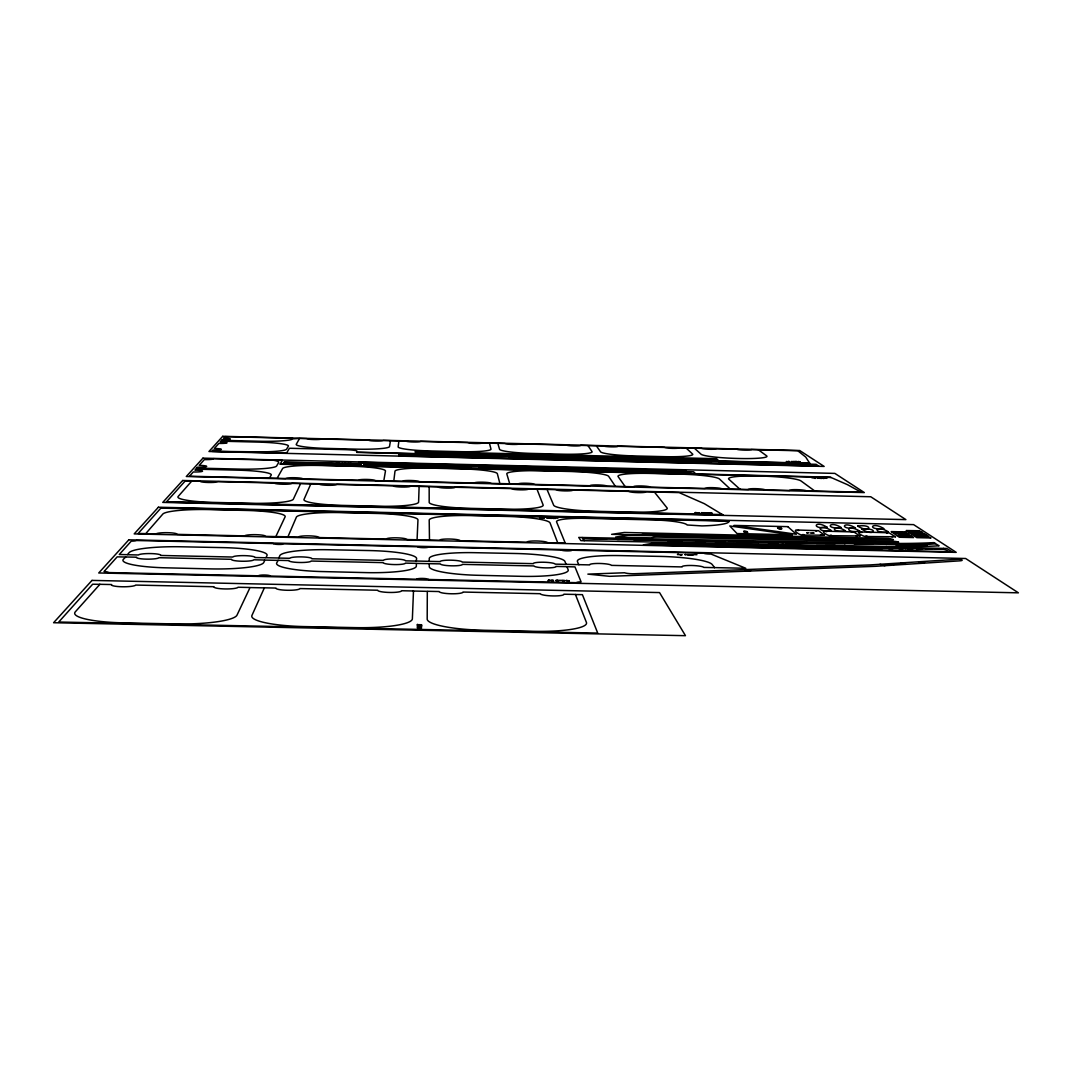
<?xml version="1.0" encoding="UTF-8"?>
<svg xmlns="http://www.w3.org/2000/svg" width="1072" height="1072" viewBox="0 0 1072 1072"><rect width="100%" height="100%" fill="white"/><g stroke="black" fill="none" stroke-linecap="round" stroke-linejoin="round"><path stroke-width="1.5" d="M413.135 591.02L427.313 591.355L427.192 619.093A55.288 9.755 1.5 0 0 483.82 630.269L533.843 631.301A55.221 9.742 1.7 0 0 586.411 622.403L575.423 594.491M417.383 624.36L417.37 625.606L421.698 625.7M566.525 566.659L555.979 566.418A11.015 1.675 1.7 0 1 545.541 567.879A11.015 1.675 1.7 0 1 533.99 565.936L462.38 564.368A11.042 1.688 1.4 0 1 451.446 565.815A11.042 1.688 1.4 0 1 440.311 563.885L416.432 563.416L416.338 566.123A48.414 7.424 1 0 1 366.008 572.609L322.27 571.564A48.521 7.424 0.9 0 1 276.67 562.974L278.13 560.361M416.231 561.045L416.606 558.579A47.396 7.115 1.1 0 0 369.827 550.579L328.689 549.748A47.516 7.129 0.9 0 0 279.819 555.658L278.814 558.003L265.963 557.721L266.982 555.604A47.918 7.129 0.5 0 0 222.855 547.618L181.382 546.787A48.093 7.129 0.4 0 0 129.136 552.656L127.38 554.68L119.3 554.492L131.266 541.146A5.373 0.764 0.2 0 0 136.358 540.516L273.467 543.558M417.075 539.725L417.959 519.92A42.13 5.628 1.2 0 0 376.835 513.448L340.213 512.604A42.223 5.628 1 0 0 296.395 517.133L287.926 536.817L275.852 536.536L285.085 516.878A42.491 5.628 0.7 0 0 246.091 510.433L209.254 509.589A42.625 5.628 0.6 0 0 162.81 514.078L145.752 533.615L138.167 533.454L161.242 507.713L728.933 520.778A48.401 6.298 2.2 0 1 701.959 525.91L687.125 524.985A31.932 4.234 2.1 0 0 652.245 519.893L586.411 518.379A32.066 4.261 1.9 0 0 556.596 521.917L565.225 543.048L557.748 542.874L550.07 522.935A41.915 5.615 1.6 0 0 506.842 516.436L470.42 515.592A41.955 5.615 1.5 0 0 429.202 520.175L429.483 540.007M413.484 591.061L412.372 618.785A55.597 9.782 0.9 0 1 355.127 627.629L304.703 626.597A55.757 9.795 0.7 0 1 251.933 615.462L264.369 587.845M383.803 480.805L385.464 471.01A35.657 4.02 1.2 0 0 351.053 466.226L319.979 465.476A35.724 4.02 1.1 0 0 282.606 468.544L277.112 478.273L269.353 478.085M355.328 463.988L357.391 463.734M347.248 463.787L348.48 463.519M341.579 463.653L342.638 463.385M310.826 483.887L304.019 499.405A39.785 4.998 1.1 0 0 342.316 505.394L378.068 506.225A39.704 4.998 1.2 0 0 418.589 502.085L419.125 486.447L429.282 486.688M277.795 560.375L264.891 560.08L263.779 562.452A48.87 7.41 0.5 0 1 209.911 568.87L165.959 567.825A49.044 7.397 0.3 0 1 123.36 559.289L125.705 557.011M310.773 483.887L300.602 483.646L293.353 499.163A40.026 4.998 0.8 0 1 250.433 503.264L214.48 502.433A40.133 4.998 0.7 0 1 178.153 496.483L191.767 481.073M264.034 587.871L250.031 587.563L236.992 615.154A56.307 9.782 0.1 0 1 175.004 623.931L124.191 622.886A56.561 9.769 -0.1 0 1 75.335 611.804L99.897 584.32M283.986 462.246L283.504 463.091A8.12 0.898 1 0 1 290.901 463.908L350.879 465.355M269.434 478.099L271.189 475.137A36.877 4.234 0.8 0 0 237.488 470.152L196.055 469.161L197.02 468.089L238.279 469.08A35.59 3.953 0.9 0 0 276.616 465.972L278.64 462.568A35.108 3.846 0.9 0 0 273.132 460.156L282.351 460.384L280.087 464.243L831.095 477.496M841.064 547.042L836.79 546.961M195.761 469.201L194.957 470.099A8.469 0.965 0.7 0 1 202.528 471.238A8.469 0.965 0.7 0 1 193.268 471.975L189.463 476.223L269.072 478.112M196.792 468.049L197.583 467.164A8.308 0.925 0.8 0 0 206.668 466.454A8.308 0.925 0.8 0 0 199.218 465.342L204.363 459.593A8.067 0.871 0.8 0 0 213.047 458.682L272.824 460.116M212.243 450.803L212.939 450.039A7.745 0.804 0.9 0 0 221.368 449.423A7.745 0.804 0.9 0 0 214.36 448.444L218.862 443.419A7.531 0.764 0.9 0 0 227.036 442.857A7.531 0.764 0.9 0 0 220.202 441.919L220.845 441.208M221.676 440.297L222.306 439.587A7.41 0.737 0.9 0 0 230.333 439.038A7.41 0.737 0.9 0 0 223.606 438.14L224.959 436.626L292.736 438.287M775.043 541.99L770.781 541.923M745.549 570.679L747.465 570.666M915.662 531.189L917.833 531.404M569.272 580.997L566.07 580.488L569.272 580.796M687.326 554.613L690.529 554.76M690.529 554.934L687.34 554.8M751.365 541.963L748.39 541.842M756.041 536.268L754.38 536.067A5.856 0.791 2.5 0 1 754.849 536.067L755.72 536.013L753.884 535.893M795.022 542.432L798.091 542.593M781.702 528.791L780.255 528.684A5.695 0.75 2.5 0 0 780.108 528.617L778.553 528.563L780.202 528.777M832.395 547.283L829.339 547.135M817.333 547.042L814.278 546.894M763.291 541.896L766.359 542.057M899.274 545.032L902.463 545.233M917.726 531.551L915.689 531.297M748.323 541.641L751.392 541.802M861.205 547.444L864.354 547.645L861.231 547.631M916.158 545.166L912.996 544.951L916.198 545.032M915.515 545.996L912.366 545.635L915.555 545.862M551.879 518.352L549.145 518.245M798.064 542.767L795.035 542.593M829.299 546.934L832.421 547.122M902.436 545.393L899.301 545.179M814.251 546.707L817.373 546.881M907.153 536.844L905.572 536.804M766.319 542.218L763.304 542.07M786.392 542.579L783.391 542.137L786.419 542.405M778.58 542.445L775.579 542.003L778.607 542.271M549.145 518.071L551.946 518.165M551.142 580.26L553.152 580.3M744.397 532.06L747.439 532.181M417.45 626.892L419.782 627.04M852.548 547.631L851.637 547.685M844.696 547.497L841.614 547.042L844.763 547.35M553.179 580.448L553.447 580.568M743.62 531.337L746.822 531.457M922.175 545.46L923.488 545.648M769.254 538.841L770.982 538.881M746.688 570.518L744.651 570.411M780.309 528.603L781.729 528.71M780.831 528.094L777.883 527.973M921.531 537.139L918.583 536.697L921.585 536.992M918.704 535.236L915.783 534.794L918.744 535.075M904.674 536.764L901.74 536.322L904.714 536.59M915.984 533.307L913.076 532.864L916.011 533.132M542.311 517.87L543.933 517.883M912.795 531.404L909.914 530.975L912.835 531.243M901.74 534.74L898.805 534.298L901.753 534.58M553.433 580.743L551.088 580.622M924.439 536.884L926.623 537.152M711.862 513.22L709.275 512.831L711.888 513.032M343.991 463.493L346.296 463.533M886.839 564.931L885.606 564.676M555.886 580.341L557.226 580.287M744.651 570.25L746.956 570.398A4.971 0.75 2.5 0 1 747.264 570.492L747.439 570.585M346.202 463.694L344.032 463.653M927.374 544.991L923.957 544.589L927.414 544.871M904.755 546.171L901.378 545.755L904.835 546.05M806.332 542.888L807.739 542.754L806.01 542.539M787.049 542.258L788.831 542.231L787.277 542.566M352.688 463.921L355.167 463.975M736.772 541.293L738.206 541.159M853.191 547.296L855.912 547.403M822.036 478.42L819.758 478.326M417.624 627.509L419.527 627.549M819.705 478.166L822.036 478.273M922.148 535.276L923.448 535.169M924.734 545.889L923.005 545.836M905.143 536.442L907.126 536.67L905.237 536.616M771.304 539.243L770.339 539.27M558.539 580.877L556.288 580.85M906.778 534.888L905.076 534.834M550.03 580.448L548.462 580.475M926.623 537.286L924.667 537.166M905.09 545.728L907.502 545.809M918.731 562.264L920.5 562.331M544.161 518.218L542.271 518.111M813.809 533.226L812.107 533.159M799.953 461.871L797.876 461.576L799.993 461.71M898.443 563.845L899.931 563.939M899.917 564.086L898.47 563.993M701.222 512.684L703.071 512.738M736.41 540.958L738.152 541.025M732.9 540.931L734.052 541.36M856.18 547.725L855.242 547.752M790.024 542.673L788.295 542.687M792.047 545.943L793.2 546.385M796.201 546.023L797.367 546.465M904.781 545.152L906.081 545.38M921.732 534.968L923.421 535.049M922.617 536.844L923.823 537.26M917.069 533.012L918.248 533.414M902.812 534.459L903.991 534.861M919.535 533.065L920.727 533.481M919.789 534.941L920.995 535.357M714.381 567.597L745.777 568.281L711.004 554.05A5.239 0.75 2.3 0 1 703.781 553.192M703.286 513.073L702.187 513.073L703.299 512.912M899.475 532.288L900.641 532.69M913.88 531.122L915.059 531.524M809.95 532.784L811.022 533.199M565.802 564.328L579.041 564.636M339.663 463.439L338.993 463.466M820.254 546.934L821.058 547.202M921.357 545.742L920.58 545.755M554.76 518.299L553.085 518.285M925.136 537.045L926.087 537.085M900.319 563.885L901.07 563.845M921.933 562.398L923.407 562.291M889.747 564.743L889.974 564.542M891.408 564.636L890.631 564.354M898.296 564.18L897.519 563.912M900.587 564.033L901.619 563.966M920.446 562.813L921.813 562.72L920.861 562.438M922.483 562.679L924.506 562.545L922.242 562.036M920.218 562.586L919.548 562.586M421.658 625.74L417.343 626.021L421.644 626.463M904.621 545.152L903.374 545.192M887.696 564.877L886.892 564.797M678.67 554.572L677.424 554.572M686.067 554.733L684.887 554.733M935.173 543.477L922.697 544.027M338.484 463.305L339.69 463.332M935.387 543.598L921.907 544.053A111.153 14.405 2.8 0 1 882.805 544.161M870.987 547.779L869.526 547.779M770.379 539.015L769.415 539.136M804.764 542.754L804.04 542.767M814.104 477.991L815.336 478.045M609.419 459.633L610.531 459.674M808.154 532.931L806.653 532.918M788.389 461.362L789.005 461.523M748.149 570.411L749.891 570.344M748.336 570.706L750.735 570.612L749.006 570.063M541.146 518.004L539.631 517.99M547.859 518.165L546.894 518.165M922.871 544.134L922.081 544.161A112.372 14.566 2.8 0 1 882.899 544.268L863.898 544.027M696.237 512.751L694.978 512.898M708.431 512.992L706.649 512.965M348.708 463.667L347.288 463.653M564.864 580.756L562.612 580.702M792.905 461.724L792.221 461.71M824.288 478.38L823.229 478.501M797.193 461.684L795.732 461.657M898.309 544.991L896.058 545.032L897.532 545.514M909.713 544.817L912.071 544.777M919.227 544.67L916.989 544.697L918.49 545.192M896.768 545.273L898.403 545.246M917.726 544.938L919.347 544.911M819.879 546.948L818.499 546.934M900.641 545.782L898.564 545.809L902.182 546.264M909.82 545.635L907.743 545.661L911.374 546.117M917.284 545.514L915.046 545.554L916.547 546.037M919.789 545.474L920.741 545.97M899.274 546.037L900.654 546.023M906.59 545.929L907.904 545.903M908.466 545.903L909.833 545.876M915.769 545.782L917.404 545.755M923.072 545.648L924.841 545.769M336.983 463.412L336.34 463.399M342.705 463.546L342.048 463.546M791.578 461.429L792.476 461.576M753.911 541.869L752.531 541.856M907.354 546.184L905.183 545.996M99.508 584.347L92.661 584.213L58.746 622.028L597.72 633.083L582.404 594.665L575.704 594.518M818.499 478.259L818.15 478.085M812.764 532.958L813.782 533.039M417.169 539.725L429.363 539.993M920.151 545.46L921.25 545.514M905.666 534.62L906.698 534.7M787.049 461.469L786.312 461.563M693.102 554.881L691.748 554.854M191.66 481.073L185.255 480.926L166.281 502.085L723.104 514.989L704.331 503.679L679.085 492.584L654.282 492.008M854.263 543.812L863.751 543.919M873.211 544.027L844.763 543.692M905.13 548.81L912.902 548.797M907.046 548.837L922.295 548.918M916.6 548.958L944.955 549.346M926.128 549.065L931.836 549.119M556.917 580.582L558.579 580.676M797.112 543.129L825.708 543.437M816.288 543.41L835.249 543.571M825.842 543.544L844.91 543.799M882.792 548.422L863.911 548.261M893.07 548.556L876.306 548.435M888.688 548.609L903.321 548.69M898.979 548.743L905.371 548.717M787.384 542.874L796.992 543.022M806.573 543.169L758.48 542.392M860.012 548.087L839.041 547.872M851.222 547.671L849.466 547.162L852.615 547.47M851.49 548.073L872.501 548.274M731.533 540.851L729.081 540.811L729.684 541.293M729.375 541.052L731.158 541.079M734.816 541.199L736.089 541.226M747.546 541.521L745.094 541.481L745.683 541.963M760.008 541.735L762.567 541.775M770.406 541.909L767.954 541.869L768.57 542.352M782.587 542.124L780.336 542.084L783.297 542.606M792.556 542.298L790.305 542.258L793.28 542.767M800.677 542.432L798.225 542.392L798.895 542.874M803.41 542.472L803.464 542.955M736.571 541.4L738.782 541.427M745.375 541.722L747.157 541.749M768.249 542.11L770.031 542.137M780.644 542.311L782.131 542.338M788.577 542.445L790.238 542.646M790.627 542.486L792.114 542.512M798.546 542.62L800.328 542.66M806.144 542.995L808.355 543.035M768.128 542.566L777.763 542.727M813.42 546.599L810.955 546.559L811.665 547.055M825.949 546.8L828.535 546.841M836.401 546.961L833.949 546.921L834.686 547.417M848.662 547.162L846.384 547.122L849.493 547.645M858.685 547.323L856.407 547.283L859.53 547.805M866.846 547.444L864.38 547.417L865.171 547.899M869.593 547.484L869.767 547.98M811.303 546.8L813.099 546.827M834.297 547.162L836.093 547.189M846.759 547.363L848.26 547.39M854.732 547.484L856.461 547.685M856.796 547.524L858.283 547.537M864.769 547.658L866.551 547.685M874.377 547.926L872.152 547.899L874.216 548.047M834.954 547.698L796.335 547.135M826.566 547.671L847.496 547.899M125.33 557.025L117.183 556.85L104.011 571.55A5.909 0.911 0 0 1 108.084 572.314M557.132 580.582L556.113 580.542M739.131 542.043L748.819 542.218M758.587 542.499L715.346 541.682M886.276 546.492L580.863 540.636L578.746 537.434L881.358 543.276A126.054 16.201 2.7 0 0 933.766 542.633L939.126 545.822A127.206 16.495 2.8 0 1 886.236 546.465M805.595 547.189L758.681 546.412M814.063 547.457L818.244 547.524M814.8 491.03L860.977 492.128L847.563 484.718L830.304 477.174L280.261 463.948M724.726 541.762L667.869 540.663M790.667 545.849L788.175 545.809L788.778 546.305M788.469 546.05L790.265 546.077M793.977 546.224L795.263 546.251M855.121 547.752L853.325 547.564M767.994 546.479L692.445 544.991M777.535 546.774L786.942 546.961M900.761 563.698L902.704 563.738L900.493 563.711M417.263 627.924L421.631 628.018M682.06 540.878L634.061 539.859M696.385 541.293L705.858 541.494M711.312 545.3L654.389 544M730.34 545.822L749.248 546.211M694.254 554.639L696.961 554.693M682.033 554.76L679.688 554.706L681.752 554.881M127.782 554.733L138.462 554.974A11.189 1.662 0.2 0 1 150.897 553.581A11.189 1.662 0.2 0 1 160.679 555.457L232.771 557.038A11.109 1.662 0.6 0 1 244.724 555.644A11.109 1.662 0.6 0 1 254.908 557.534L265.521 557.762M279.243 558.07L289.842 558.298A11.055 1.662 0.8 0 1 301.487 556.891A11.055 1.662 0.8 0 1 311.912 558.78L383.548 560.361A11.001 1.662 1.2 0 1 394.697 558.954A11.001 1.662 1.2 0 1 405.538 560.844L416.07 561.071M416.526 561.031L429.55 561.339M429.698 561.38L440.23 561.607A10.975 1.662 1.4 0 1 451.098 560.187A10.975 1.662 1.4 0 1 462.166 562.09L533.32 563.658A10.948 1.662 1.7 0 1 543.705 562.237A10.948 1.662 1.7 0 1 555.175 564.14L565.641 564.368M579.175 564.663L589.64 564.89A10.934 1.648 1.9 0 1 599.73 563.47A10.934 1.648 1.9 0 1 611.429 565.373L682.127 566.927A10.934 1.648 2.3 0 1 691.748 565.493A10.934 1.648 2.3 0 1 703.835 567.41L714.233 567.637M125.826 556.984L136.573 557.212A11.269 1.688 0.2 0 0 146.408 559.142A11.269 1.688 0.2 0 0 158.937 557.708L231.512 559.303A11.176 1.688 0.6 0 0 241.749 561.232A11.176 1.688 0.6 0 0 253.783 559.785L264.462 560.026M278.264 560.321L288.944 560.562A11.135 1.688 0.8 0 0 299.436 562.492A11.135 1.688 0.8 0 0 311.161 561.045L383.253 562.626A11.068 1.688 1.2 0 0 394.148 564.569A11.068 1.688 1.2 0 0 405.377 563.122L415.99 563.349M429.256 563.698L429.269 566.646A48.213 7.424 1.5 0 0 477.817 575.289L521.354 576.334A48.173 7.41 1.6 0 0 568.173 569.781L566.914 566.713L574.967 566.887L581.091 581.868A5.749 0.911 1.9 0 0 576.723 582.498M548.475 580.113L547.98 580.716M558.994 580.341L561.956 580.408M551.825 580.461L552.428 580.475M564.234 581.064L562.492 580.421L564.73 580.475M108.084 572.555L258.486 575.798M270.117 576.053L416.807 579.228M428.358 579.47L576.682 582.672M99.977 584.307L111.568 584.548A12.167 1.956 0 0 0 122.061 586.759A12.167 1.956 0 0 0 135.715 585.071L214.011 586.732A12.06 1.956 0.4 0 0 224.986 588.943A12.06 1.956 0.4 0 0 238.051 587.255L249.575 587.496M264.462 587.818L275.973 588.059A12.006 1.956 0.7 0 0 287.229 590.27A12.006 1.956 0.7 0 0 299.946 588.568L377.692 590.23A11.939 1.956 1.1 0 0 389.431 592.454A11.939 1.956 1.1 0 0 401.558 590.739L413.001 590.98M427.782 591.302L439.212 591.543A11.899 1.956 1.3 0 0 451.232 593.767A11.899 1.956 1.3 0 0 463.024 592.052L540.221 593.7A11.872 1.956 1.8 0 0 552.696 595.925A11.872 1.956 1.8 0 0 563.912 594.21L575.275 594.451M417.37 624.654L421.685 624.748M812.187 478.112L812.201 477.938M277.447 478.313L285.648 478.514A8.563 1.005 1 0 1 294.693 477.723A8.563 1.005 1 0 1 302.76 478.916L358.262 480.229A8.536 1.005 1.2 0 1 367.013 479.439A8.536 1.005 1.2 0 1 375.307 480.631L383.495 480.832M383.843 480.805L393.799 481.047L394.978 471.238A35.523 4.02 1.4 0 1 430.488 468.129L461.416 468.879A35.47 4.02 1.5 0 1 497.341 473.69L499.9 483.566L509.803 483.794M394.054 481.087L402.228 481.274A8.509 0.992 1.3 0 1 410.804 480.484A8.509 0.992 1.3 0 1 419.246 481.676L474.467 482.99A8.482 0.992 1.5 0 1 482.748 482.199A8.482 0.992 1.5 0 1 491.432 483.392L499.565 483.579M510.071 483.834L518.205 484.021A8.482 0.992 1.7 0 1 526.312 483.231A8.482 0.992 1.7 0 1 535.129 484.423L590.082 485.737A8.469 0.992 1.9 0 1 597.908 484.933A8.469 0.992 1.9 0 1 606.953 486.139L615.047 486.326M625.257 486.541L615.368 486.299L608.668 476.357A35.376 3.993 1.8 0 0 571.242 471.506L540.476 470.769A35.389 4.007 1.7 0 0 506.815 473.918L509.723 483.794M625.512 486.567L633.606 486.768A8.469 0.992 2 0 1 641.244 485.951A8.469 0.992 2 0 1 650.449 487.17L705.121 488.457A8.469 0.978 2.2 0 1 712.478 487.653A8.469 0.978 2.2 0 1 721.912 488.859L729.965 489.046M740.109 489.261L730.26 489.033L719.473 479.01A35.349 3.966 2.1 0 0 680.559 474.146L649.927 473.409A35.349 3.98 2 0 0 618.102 476.584L625.15 486.541M740.363 489.301L748.417 489.489A8.469 0.978 2.3 0 1 755.613 488.671A8.469 0.978 2.3 0 1 765.18 489.891L789.783 490.467A8.482 0.978 2.5 0 1 796.804 489.649A8.482 0.978 2.5 0 1 806.506 490.869L814.532 491.056M191.982 481.047L200.37 481.248A8.777 1.032 0.7 0 0 208.276 482.48A8.777 1.032 0.7 0 0 217.83 481.663L274.512 483.003A8.723 1.032 0.9 0 0 282.673 484.236A8.723 1.032 0.9 0 0 291.919 483.405L300.267 483.606M311.054 483.861L319.402 484.062A8.697 1.032 1.1 0 0 327.71 485.294A8.697 1.032 1.1 0 0 336.769 484.464L393.156 485.804A8.656 1.032 1.3 0 0 401.719 487.036A8.656 1.032 1.3 0 0 410.482 486.206L418.777 486.407M429.51 486.661L437.818 486.862A8.643 1.032 1.4 0 0 446.528 488.095A8.643 1.032 1.4 0 0 455.104 487.264L511.197 488.591A8.63 1.032 1.6 0 0 520.148 489.837A8.63 1.032 1.6 0 0 528.429 488.993L536.683 489.194M547.363 489.448L555.618 489.636A8.616 1.032 1.8 0 0 564.73 490.896A8.616 1.032 1.8 0 0 572.823 490.051L628.621 491.365A8.616 1.018 2 0 0 637.974 492.624A8.616 1.018 2 0 0 645.773 491.767L653.987 491.968M703.607 512.711L705.979 512.764M699.306 512.898L697.256 512.858L699.078 512.992M166.629 501.696L722.541 514.573M160.867 508.115L729.067 521.193M555.457 518.111L557.922 518.165M542.888 518.017L543.45 518.031M777.548 527.746L780.898 527.96M778.232 528.362L780.912 528.349M903.455 532.65L901.324 532.596L903.281 532.744M797.729 530.452L798.935 530.479M815.537 530.868L816.743 530.895M825.775 531.605L826.968 531.632M851.356 532.194L852.548 532.221M860.937 532.409L862.143 532.436M886.49 532.998L887.683 533.025M906.322 534.486L904.795 534.673M813.501 532.811L811.893 533.012M921.947 535.384L924.091 535.424M747.09 531.766L744.357 531.792M747.72 532.409L744.33 532.181M802.486 534.593L803.705 534.633M820.522 535.008L821.742 535.035M830.237 535.236L831.443 535.263M856.099 535.826L857.319 535.853M865.801 536.04L867.007 536.067M891.623 536.63L892.829 536.657M753.201 535.826L751.231 536.228M750.99 536L752.758 536.04M863.389 538.975L893.378 539.658L888.581 538.479L624.306 532.476L611.616 534.338L641.418 535.008A6.646 0.911 2.1 0 1 647.381 534.191L863.55 539.095M768.624 538.76L766.185 538.707L766.668 539.176M766.413 538.935L768.182 538.975M769.924 539.002L770.768 539.015M652.111 537.889L615.676 537.059L628.433 535.169L890.738 541.119A6.7 0.898 2.9 0 1 898.617 542.218L658.141 537.099A6.7 0.925 2.1 0 0 652.151 537.702M651.093 540.167L616.976 539.43M146.14 533.668L156.15 533.896A10.492 1.474 0.4 0 1 167.755 532.69A10.492 1.474 0.4 0 1 177.014 534.365L244.697 535.893A10.425 1.474 0.7 0 1 255.86 534.673A10.425 1.474 0.7 0 1 265.481 536.362L275.45 536.576M288.328 536.871L298.284 537.099A10.385 1.474 0.9 0 1 309.178 535.866A10.385 1.474 0.9 0 1 319.014 537.554L386.295 539.069A10.331 1.474 1.2 0 1 396.761 537.836A10.331 1.474 1.2 0 1 406.945 539.538L416.847 539.752M429.644 540.047L439.547 540.261A10.305 1.474 1.4 0 1 449.758 539.028A10.305 1.474 1.4 0 1 460.143 540.73L527.009 542.231A10.278 1.461 1.7 0 1 536.791 540.985A10.278 1.461 1.7 0 1 547.537 542.687L557.386 542.914M417.866 546.774L284.067 543.799A5.306 0.764 0.8 0 1 278.747 544.442A5.306 0.764 0.8 0 1 273.521 543.718M428.398 547.015L561.353 549.976M571.818 550.217L703.741 553.152M299.865 438.461L306.847 438.636A7.29 0.724 1.1 0 0 313.774 439.533A7.29 0.724 1.1 0 0 321.412 438.997L368.701 440.163A7.263 0.724 1.3 0 0 375.79 441.061A7.263 0.724 1.3 0 0 383.227 440.512L390.195 440.686M399.199 440.914L406.154 441.074A7.249 0.724 1.4 0 0 413.363 441.986A7.249 0.724 1.4 0 0 420.653 441.436L467.74 442.602A7.236 0.724 1.5 0 0 475.11 443.5A7.236 0.724 1.5 0 0 482.199 442.95L489.14 443.125M498.105 443.339L505.033 443.513A7.223 0.724 1.6 0 0 512.51 444.424A7.223 0.724 1.6 0 0 519.464 443.875L566.351 445.027A7.223 0.724 1.8 0 0 574.002 445.939A7.223 0.724 1.8 0 0 580.743 445.376L587.657 445.55M596.581 445.764L603.482 445.939A7.209 0.724 1.9 0 0 611.241 446.85A7.209 0.724 1.9 0 0 617.861 446.287L664.533 447.439A7.209 0.71 2 0 0 672.452 448.364A7.209 0.71 2 0 0 678.871 447.788L685.745 447.962M694.629 448.176L701.503 448.351A7.209 0.71 2.1 0 0 709.53 449.275A7.209 0.71 2.1 0 0 715.828 448.699L736.839 449.222A7.223 0.71 2.2 0 0 744.973 450.146A7.223 0.71 2.2 0 0 751.137 449.57L757.998 449.744M793.253 461.469L795.183 461.509M788.322 461.617L789.997 461.657M796.416 461.804L795.531 461.523L796.911 461.563M356.762 452.143L809.735 463.171M608.749 459.607L607.06 459.834M606.966 459.687L608.32 459.727M609.191 459.875L610.893 459.915M403.889 455.185L501.12 457.543M508.771 457.677L605.425 460.076M613.01 460.21L711.138 462.648M718.682 462.782L814.64 465.168M530.024 466.776L528.174 467.017M528.121 466.869L529.541 466.896M532.047 467.044L530.278 466.99L531.792 467.111M349.418 463.546L351.495 463.6M357.646 463.747L359.723 463.787M338.028 463.56L339.824 463.613M353.211 463.814L354.685 463.841M355.368 463.828L356.802 463.868M534.379 468.29L532.529 468.531M534.714 468.29L536.429 468.343M532.476 468.384L533.896 468.424M367.83 464.846L471.198 467.338M479.184 467.472L580.247 469.965M588.166 470.099L690.582 472.618M817.681 478.072L817.614 478.367M824.85 478.246L826.901 478.286M814.09 478.273L815.872 478.326M695.219 512.51L696.251 512.563M869.941 547.497L870.946 547.564M803.799 542.486L804.724 542.539M606.551 539.055L582.712 538.412M619.375 539.377L582.779 538.519M336.099 463.399L336.93 463.251M935.534 549.065L938.482 549.145M943.95 549.413L945.129 549.454M540.435 517.763L541.199 517.803M547.202 517.923L547.966 517.964M807.27 532.663L808.154 532.717M677.705 554.264L678.67 554.331M685.155 554.438L686.12 554.505M548.877 580.126L549.949 580.207M557.386 580.3L558.566 580.501M708.15 512.818L706.77 513.18M418.522 627.294L417.41 627.133M421.457 627.375L420.103 627.174M554.639 518.111L553.165 518.473M788.871 542.231L789.769 542.378M919.937 562.251L918.905 562.505M754.139 541.668L752.209 541.601L752.799 542.084M820.12 546.747L818.11 546.666L818.82 547.162M904.621 544.951L902.57 544.924L904.044 545.407M693.557 554.666L691.922 555.095M753.897 535.987L756.041 536.188M745.147 531.31L743.754 531.484M919.575 544.656L923.943 545.099L923.461 544.603M754.34 541.976L755.01 542.124M896.353 563.979L897.478 564.234L895.013 564.073M892.668 564.22L894.155 564.462M888.715 564.689L889.425 564.756M554.586 518.352L555.283 518.526M900.815 562.961L905.786 564.354M880.018 564.301L884.896 565.708M910.905 544.79L912.393 545.286M909.525 545.326L905.103 544.884L906.59 545.367M943.44 548.395L948.72 551.705M827.249 546.814L827.986 547.31M824.837 547.256L820.884 546.72L821.608 547.216M814.827 491.03L801.025 480.966A35.389 3.94 2.3 0 0 761.026 476.075L758.869 476.022A35.389 3.94 2.3 0 0 728.853 479.238L739.988 489.261M758.775 542.177L754.969 541.655L755.572 542.137M654.362 492.008L667.012 507.86A39.423 4.958 2 0 1 631.22 512.094L595.858 511.277A39.436 4.971 1.9 0 1 553.675 505.22L547.028 489.475L537.018 489.234L543.129 504.979A39.503 4.985 1.6 0 1 504.992 509.16L469.442 508.342A39.557 4.985 1.5 0 1 429.189 502.326L429.162 486.688M714.635 567.597L712.143 564.462A46.954 7.008 2.2 0 0 660.191 556.408L619.723 555.591A46.967 7.035 2 0 0 577.446 561.581L578.719 564.609M582.096 537.487L584.24 540.703M566.07 564.328L564.984 561.54A47.074 7.075 1.6 0 0 515.592 553.5L474.802 552.683A47.141 7.089 1.5 0 0 429.256 558.633L429.256 561.313M416.847 579.108A5.775 0.925 1.2 0 1 422.596 578.424A5.775 0.925 1.2 0 1 428.318 579.362M258.513 575.758A5.829 0.925 0.6 0 1 264.302 575.007A5.829 0.925 0.6 0 1 270.077 575.878M571.751 550.392A5.239 0.764 1.8 0 1 566.525 550.861A5.239 0.764 1.8 0 1 561.406 550.057M428.318 547.135A5.266 0.764 1.3 0 1 423.118 547.671A5.266 0.764 1.3 0 1 417.933 546.908M862.076 529.327C875.047 537.367 879.053 527.156 862.089 529.3M859.798 531.149C843.476 533.789 846.746 523.069 859.798 531.176M857.694 526.097C870.156 533.869 874.511 523.9 857.747 526.044M855.429 527.88C842.833 520.201 838.88 530.037 855.376 527.973M415.387 451.352L415.333 452.505L717.945 459.888L716.565 458.695L415.387 451.352M845.473 530.828C828.602 533.32 833.105 522.855 845.473 530.828M841.239 527.558C829.232 519.84 824.207 529.635 841.185 527.652M831.135 530.493C814.358 533.079 818.954 522.412 831.135 530.519M399.186 454.18L398.998 455.828L818.673 466.025L816.073 464.31L399.186 454.18M827.061 527.236C810.847 529.849 814.64 519.29 827.061 527.236M398.905 440.927L398.141 446.81A32.214 3.31 1.4 0 0 430.381 450.95L459.258 451.66A32.173 3.296 1.5 0 0 490.963 449.088L489.435 443.151L497.81 443.352L499.565 449.302A32.106 3.296 1.7 0 0 533.079 453.456L561.835 454.166A32.08 3.283 1.8 0 0 591.985 451.553L587.952 445.577L596.3 445.778L600.548 451.768A32.053 3.27 1.9 0 0 635.334 455.962L663.943 456.659A32.053 3.27 2 0 0 692.552 454.019L686.067 447.989L694.375 448.19L701.075 454.233A32.08 3.256 2.2 0 0 737.121 458.441L739.144 458.494A32.08 3.256 2.2 0 0 766.614 455.828L758.306 449.771L797.756 450.736L805.729 457.074L809.829 463.439L356.681 452.411L357.016 451.245A12.73 1.327 1.2 0 0 344.769 449.624L289.413 448.27L286.586 453.108L212.055 451.299L250.969 451.781A33.232 3.444 1 0 0 286.599 449.141L288.368 446.153A32.817 3.363 1 0 0 258.057 442.093L221.113 441.182L221.877 440.324L258.7 441.235A31.798 3.162 1 0 0 292.696 438.85L299.557 438.475L296.261 444.317A32.374 3.31 1.2 0 0 327.215 448.431L356.212 449.141A32.321 3.31 1.2 0 0 389.498 446.609L390.476 440.713L398.905 440.927M895.522 536.804L867.02 536.509C863.898 537.568 854.036 531.176 860.937 531.98L888.889 532.744L895.509 536.764M364.038 463.828L363.582 465.623L695.447 473.61L693.597 471.774L364.038 463.828M361.425 463.586L360.902 465.57L351.214 465.328A35.389 3.953 1.1 0 0 324.119 463.171L284.254 462.22L361.425 463.586M359.267 462.26L364.279 463.546L686.308 470.729L359.267 462.26M859.999 535.987L831.403 535.705C828.281 536.817 819.102 530.305 825.815 531.176L853.794 531.94L859.985 536.027M824.422 535.183L803.625 535.075C800.328 536.268 790.948 529.072 797.823 530.024L818.526 530.694L824.422 535.183M888.42 531.833C871.442 534.057 875.342 523.793 888.407 531.859M883.77 528.563C871.71 520.979 866.27 530.359 883.663 528.643M91.991 580.408L53.6 622.725L685.477 635.683L659.535 592.575L91.991 580.408M128.828 539.819L98.745 572.971L1018.4 592.829L965.644 558.499L128.828 539.819M158.401 507.23L134.201 533.896L956.211 552.361L913.599 524.623L158.401 507.23M182.669 480.484L162.77 502.406L905.88 519.612L870.745 496.751L182.669 480.484M202.943 458.146L186.3 476.491L864.327 492.571L834.86 473.395L202.943 458.146M222.735 436.317L208.973 451.5L824.154 466.427L799.712 450.521L222.735 436.317M883.998 564.743L883.154 564.957L885.11 564.998L883.998 564.743M898.403 532.556L895.495 532.141L898.416 532.409M655.381 542.874L643.388 544.844L952.083 551.785L946.764 548.462L655.381 542.874M959.373 559.169L870.518 564.904L634.597 573.721A7.424 1.139 2.1 0 1 624.561 572.77L587.858 574.123L609.579 576.321L875.368 566.311L959.708 560.844A7.075 0.992 3.2 0 0 961.008 559.611L959.373 559.169M787.786 526.647L733.945 525.414L796.362 534.231L787.786 526.647M919.16 530.734L906.229 530.533L908.198 531.873L922.161 532.194L919.16 530.734M905.197 531.913L891.221 531.591L893.311 533.039L907.341 533.36L905.197 531.913M922.041 532.61L909.029 532.422L911.026 533.776L925.069 534.097L922.041 532.61M907.997 533.816L893.954 533.494L896.554 535.303L910.677 535.625L907.997 533.816M925.927 534.66L911.87 534.338L913.893 535.692L928.004 536.013L925.927 534.66M911.347 536.08L897.21 535.759L899.341 537.246L913.558 537.568L911.347 536.08M927.91 536.456L914.738 536.268L916.788 537.648L930.992 537.97L927.91 536.456M792.262 534.807L737.027 533.561L729.818 525.963L792.262 534.807"/></g></svg>
